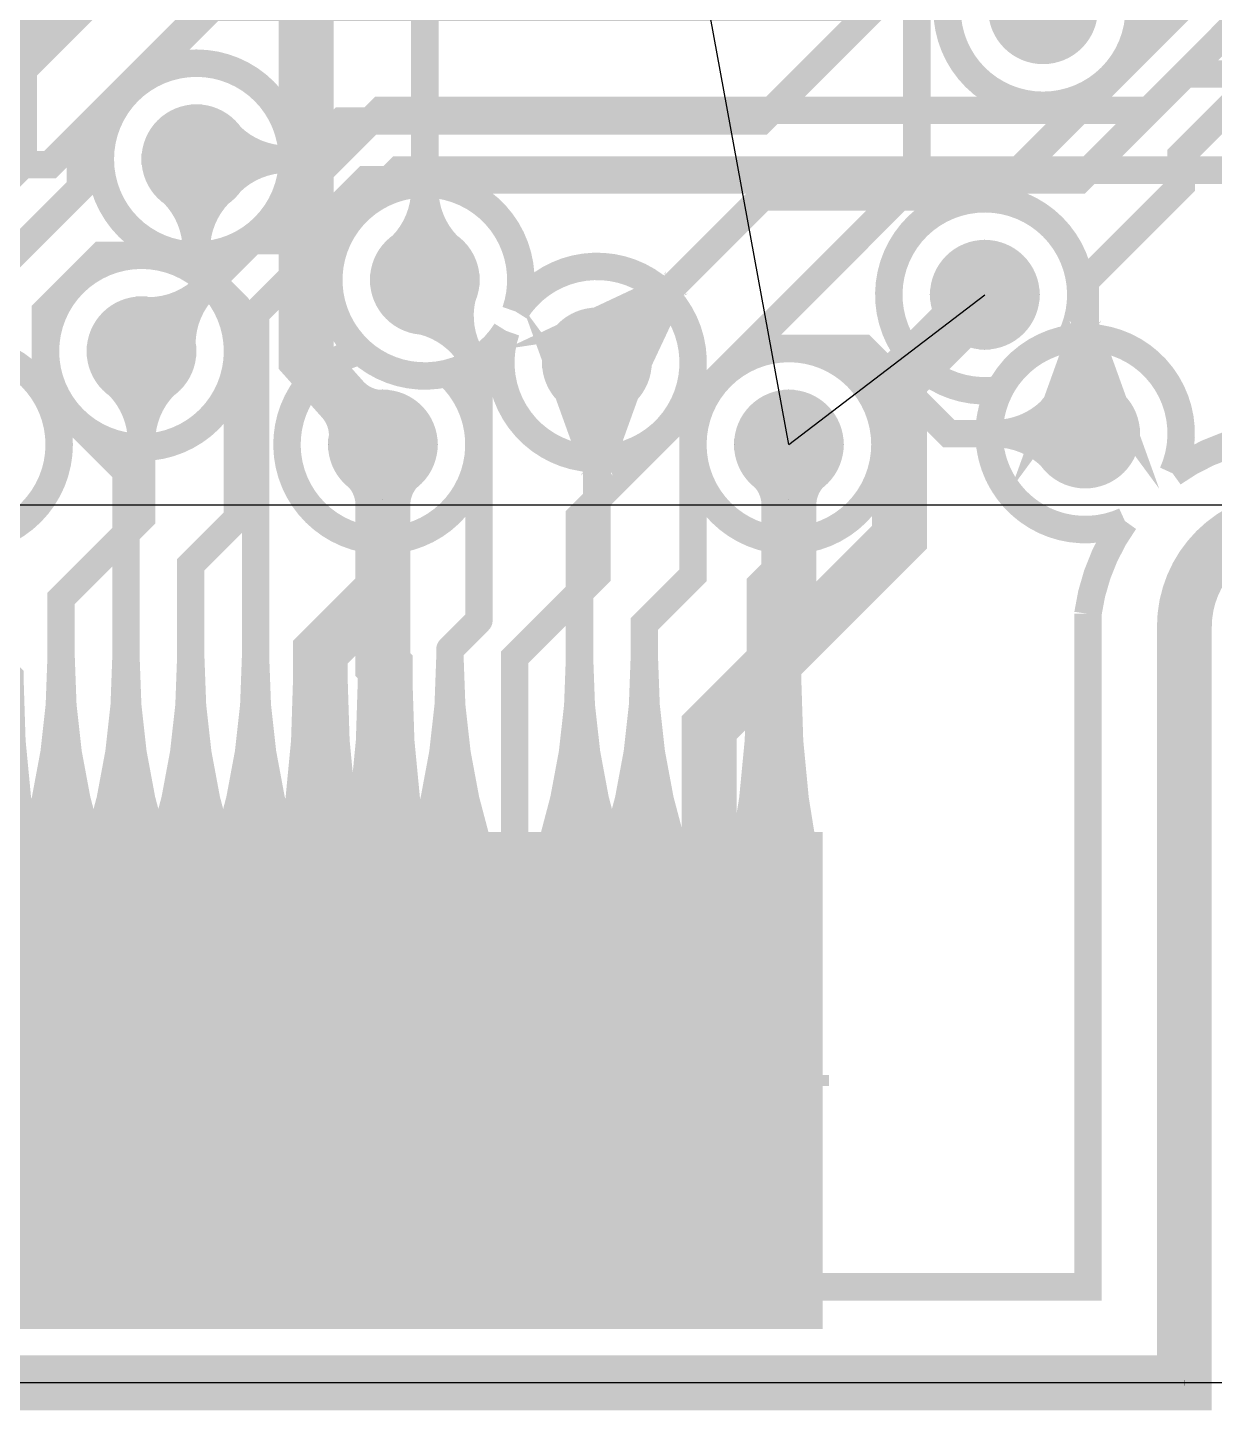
# Model space of a CAD drawing. Extents: x -4539 to 5978, y -4736 to 3041.
# Drawn here: x 409.3 to 625.5, y -5 to 247 of the extents above; entities that cross this region are included whole.
import ezdxf

# ---------------------------------------------------------------- set-up
doc = ezdxf.new("R2010")
doc.units = 0
for name, pattern in [('KEEPOUT_00000100', [2, 1, 1]), ('SIG_117', [2, 1, 1]), ('SIG_120', [2, 1, 1]), ('SIG_127', [2, 1, 1]), ('SIG_129', [2, 1, 1]), ('SIG_135', [2, 1, 1]), ('SIG_141', [2, 1, 1]), ('SIG_144', [2, 1, 1]), ('SIG_150', [2, 1, 1]), ('SIG_173', [2, 1, 1]), ('SIG_196', [2, 1, 1]), ('SIG_56', [2, 1, 1]), ('SIG_60', [2, 1, 1]), ('SIG_62', [2, 1, 1]), ('TRMIDX_2048', [2, 1, 1])]:
    doc.linetypes.add(name, pattern=pattern)
doc.layers.get('0').update_dxf_attribs({"color": 254, "linetype": 'CONTINUOUS'})
for name, color, linetype in [('BOARD_OUTLINE_00', 254, 'CONTINUOUS'), ('DIMENSION7_24', 254, 'CONTINUOUS'), ('DRIL_NPLTE_THRU_01', 16, 'CONTINUOUS'), ('DRIL_NPLTE_THRU_02', 2, 'CONTINUOUS'), ('DRIL_NPLTE_THRU_03', 34, 'CONTINUOUS'), ('DRIL_NPLTE_THRU_04', 96, 'CONTINUOUS'), ('DRIL_NPLTE_THRU_05', 6, 'CONTINUOUS'), ('DRIL_NPLTE_THRU_06', 176, 'CONTINUOUS'), ('DRIL_PLTE_THRU_01', 16, 'CONTINUOUS'), ('DRIL_PLTE_THRU_02', 2, 'CONTINUOUS'), ('DRIL_PLTE_THRU_03', 34, 'CONTINUOUS'), ('DRIL_PLTE_THRU_04', 96, 'CONTINUOUS'), ('DRIL_PLTE_THRU_05', 6, 'CONTINUOUS'), ('DRIL_PLTE_THRU_06', 176, 'CONTINUOUS'), ('DRIL_SYMBOL', 254, 'CONTINUOUS'), ('KEEPOUT_00', 43, 'CONTINUOUS'), ('LINK_00', 254, 'CONTINUOUS'), ('PADS_BOT', 5, 'CONTINUOUS'), ('PADS_INNER', 1, 'CONTINUOUS'), ('PADS_TOP', 1, 'CONTINUOUS'), ('PART_TOP_2DLINE_00', 6, 'CONTINUOUS'), ('POUR_OUTLINE_02', 56, 'CONTINUOUS'), ('POUR_OUTLINE_05', 216, 'CONTINUOUS'), ('POUR_VIATHERM_02', 56, 'CONTINUOUS'), ('POUR_VOID_02', 56, 'CONTINUOUS'), ('POUR_VOID_05', 216, 'CONTINUOUS'), ('TEAR_01', 1, 'CONTINUOUS'), ('TEAR_03', 43, 'CONTINUOUS'), ('TEAR_04', 3, 'CONTINUOUS'), ('TEAR_06', 5, 'CONTINUOUS'), ('TRACE_01', 1, 'CONTINUOUS'), ('TRACE_03', 43, 'CONTINUOUS'), ('TRACE_04', 3, 'CONTINUOUS'), ('TRACE_06', 5, 'CONTINUOUS'), ('VIAPTS', 1, 'CONTINUOUS')]:
    doc.layers.add(name, color=color, linetype=linetype)

# ---------------------------------------------------------------- blocks, each defined once
blk = doc.blocks.new('SMOOTH_10')
at = {"const_width": 5}
blk.add_lwpolyline([(-2.5, 0, 1), (2.5, 0, 1)], format="xyb", close=True, dxfattribs=at)
blk = doc.blocks.new('BOARD_10')
at = {"layer": 'BOARD_OUTLINE_00', "const_width": 10}
blk.add_lwpolyline([(500, 274.8), (500, -433.86, -1), (500, -591.34), (500, -1300), (1120.08, -1300), (1120.08, -1162.2, -1), (1159.45, -1162.2), (1159.45, -1300), (3161.42, -1300), (3161.42, -591.34, -1), (3161.42, -433.86), (3161.42, 274.8)], format="xyb", close=True, dxfattribs=at)
at = {"layer": 'BOARD_OUTLINE_00'}
for p in [(1120.08, -1162.2), (1120.08, -1300)]:
    blk.add_blockref('SMOOTH_10', p, dxfattribs=at)
blk = doc.blocks.new('D_1dfeghi_16')
at = {"layer": 'DIMENSION7_24', "linetype": 'TRMIDX_2048', "const_width": 1}
blk.add_lwpolyline([(0, 0), (0.03, 0)], dxfattribs=at)
blk = doc.blocks.new('D_1dfeghi_17')
at = {"layer": 'DIMENSION7_24', "linetype": 'TRMIDX_2048', "const_width": 1}
blk.add_lwpolyline([(0, 0), (0.03, 0)], dxfattribs=at)
blk = doc.blocks.new('POUR_VOID_736')
at = {"layer": 'POUR_VOID_02', "const_width": 5}
blk.add_lwpolyline([(-5777.5, -6277, 1), (-5742.5, -6277, 1)], format="xyb", close=True, dxfattribs=at)
blk = doc.blocks.new('POUR_VOID_735')
at = {"layer": 'POUR_VOID_02', "const_width": 5}
blk.add_lwpolyline([(-5787.5, -6312, 1), (-5752.5, -6312, 1)], format="xyb", close=True, dxfattribs=at)
blk = doc.blocks.new('POUR_VOID_733')
at = {"layer": 'POUR_VOID_02', "const_width": 5}
blk.add_lwpolyline([(-5701.83, -6304.75, -17.797582), (-5703.53, -6308.29, -17.797582)], format="xyb", close=True, dxfattribs=at)
blk = doc.blocks.new('POUR_VOID_728')
at = {"layer": 'POUR_VOID_02', "const_width": 5}
blk.add_lwpolyline([(-5623.18, -6249.68, 1), (-5588.18, -6249.68, 1)], format="xyb", close=True, dxfattribs=at)
blk = doc.blocks.new('POUR_OUTLINE_418')
at = {"layer": 'POUR_OUTLINE_02', "const_width": 5}
blk.add_lwpolyline([(-3557.5, -5612.5), (-3557.5, -4942.5), (-6182.5, -4942.5), (-6182.5, -5617.5), (-6166.44, -5617.5, -0.691217), (-6166.44, -5802.5), (-6182.5, -5802.5), (-6182.5, -6482.5), (-5597.5, -6482.5), (-5597.5, -6359.83, -0.121918), (-5590.76, -6342.93, -5.51621), (-5582.07, -6334.24, -0.564646), (-5522.5, -6359.83), (-5522.5, -6482.5), (-3557.5, -6482.5), (-3557.5, -5807.5), (-3558.62, -5807.5, -0.806303), (-3558.62, -5612.5)], format="xyb", close=True, dxfattribs=at)
for name in ['POUR_VOID_728', 'POUR_VOID_736', 'POUR_VOID_733', 'POUR_VOID_735']:
    blk.add_blockref(name, (0, 0))
blk = doc.blocks.new('POUR_VIATHERM_782')
at = {"layer": 'POUR_VIATHERM_02'}
for points in [[(-5652, -6319), (-5652, -6319)], [(-5662, -6329), (-5662, -6329)], [(-5642, -6329), (-5642, -6329)], [(-5652, -6339), (-5652, -6339)]]:
    blk.add_lwpolyline(points, dxfattribs=at)
blk = doc.blocks.new('POUR_VIATHERM_783')
at = {"layer": 'POUR_VIATHERM_02'}
for points in [[(-5616.29, -6291.7), (-5616.29, -6291.7)], [(-5626.29, -6301.7), (-5626.29, -6301.7)], [(-5606.29, -6301.7), (-5606.29, -6301.7)], [(-5616.29, -6311.7), (-5616.29, -6311.7)]]:
    blk.add_lwpolyline(points, dxfattribs=at)
blk = doc.blocks.new('POUR_VIATHERM_786')
at = {"layer": 'POUR_VIATHERM_02'}
for points in [[(-5726, -6319), (-5726, -6319)], [(-5736, -6329), (-5736, -6329)], [(-5716, -6329), (-5716, -6329)], [(-5726, -6339), (-5726, -6339)]]:
    blk.add_lwpolyline(points, dxfattribs=at)
blk = doc.blocks.new('POUR_HEADER_0')
for name in ['POUR_OUTLINE_418', 'POUR_VIATHERM_783', 'POUR_VIATHERM_786', 'POUR_VIATHERM_782']:
    blk.add_blockref(name, (6185, 6485))
blk = doc.blocks.new('POUR_VOID_300')
at = {"layer": 'POUR_VOID_05', "const_width": 5}
blk.add_lwpolyline([(-5777.5, -6277, 1), (-5742.5, -6277, 1)], format="xyb", close=True, dxfattribs=at)
blk = doc.blocks.new('POUR_VOID_299')
at = {"layer": 'POUR_VOID_05', "const_width": 5}
blk.add_lwpolyline([(-5787.5, -6312, 1), (-5752.5, -6312, 1)], format="xyb", close=True, dxfattribs=at)
blk = doc.blocks.new('POUR_VOID_298')
at = {"layer": 'POUR_VOID_05', "const_width": 5}
blk.add_lwpolyline([(-5820, -6329, 1), (-5785, -6329, 1)], format="xyb", close=True, dxfattribs=at)
blk = doc.blocks.new('POUR_VOID_296')
at = {"layer": 'POUR_VOID_05', "const_width": 5}
blk.add_lwpolyline([(-5701.83, -6304.75, -17.797582), (-5703.53, -6308.29, -0.196296), (-5714.27, -6316.01, -4.039084), (-5730.09, -6311.99, -1.862856)], format="xyb", close=True, dxfattribs=at)
blk = doc.blocks.new('POUR_VOID_292')
at = {"layer": 'POUR_VOID_05', "const_width": 5}
blk.add_lwpolyline([(-5669.5, -6329, 1), (-5634.5, -6329, 1)], format="xyb", close=True, dxfattribs=at)
blk = doc.blocks.new('POUR_VOID_291')
at = {"layer": 'POUR_VOID_05', "const_width": 5}
blk.add_lwpolyline([(-5623.18, -6249.68, 1), (-5588.18, -6249.68, 1)], format="xyb", close=True, dxfattribs=at)
blk = doc.blocks.new('POUR_OUTLINE_162')
at = {"layer": 'POUR_OUTLINE_05', "const_width": 5}
blk.add_lwpolyline([(-3557.5, -5612.5), (-3557.5, -4942.5), (-6182.5, -4942.5), (-6182.5, -5617.5), (-6166.44, -5617.5, -0.691217), (-6166.44, -5802.5), (-6182.5, -5802.5), (-6182.5, -6482.5), (-5597.5, -6482.5), (-5597.5, -6359.83, -0.121918), (-5590.76, -6342.93, -0.711311), (-5613.56, -6318.99, -4.185103), (-5600.74, -6309.72, -0.59758), (-5582.07, -6334.24, -0.564646), (-5522.5, -6359.83), (-5522.5, -6482.5), (-3557.5, -6482.5), (-3557.5, -5807.5), (-3558.62, -5807.5, -0.806303), (-3558.62, -5612.5)], format="xyb", close=True, dxfattribs=at)
for name in ['POUR_VOID_291', 'POUR_VOID_300', 'POUR_VOID_296', 'POUR_VOID_299', 'POUR_VOID_298', 'POUR_VOID_292']:
    blk.add_blockref(name, (0, 0))
blk = doc.blocks.new('POUR_HEADER_3')
blk.add_blockref('POUR_OUTLINE_162', (6185, 6485))
blk = doc.blocks.new('KEEPOUT_20')
at = {"layer": 'KEEPOUT_00', "linetype": 'KEEPOUT_00000100'}
blk.add_lwpolyline([(0, 44.59), (2718.1, 44.59), (2718.1, -115.41), (0, -115.41)], close=True, dxfattribs=at)
blk = doc.blocks.new('PART_BODY_TOP_8')
at = {"layer": 'PART_TOP_2DLINE_00', "const_width": 5}
blk.add_lwpolyline([(0, 0), (0, 708.66), (0.43, 708.66, 1), (0.43, 866.14), (0, 866.14), (0, 1181.1), (2661.42, 1181.1), (2661.42, 866.14), (2661.39, 866.14, 1), (2661.39, 708.66), (2661.42, 708.66), (2661.42, 0), (659.45, 0), (659.45, 137.95, 1), (620.08, 137.95), (620.08, 0)], format="xyb", close=True, dxfattribs=at)
blk = doc.blocks.new('DRIL_SYMBOL_0')
at = {"layer": 'DRIL_SYMBOL', "const_width": 2}
for points in [[(0, -10), (0, 10)], [(-10, 0), (10, 0)]]:
    blk.add_lwpolyline(points, dxfattribs=at)
blk = doc.blocks.new('DRIL_HOLE_0')
blk.add_lwpolyline([(0, 0, 1), (0, 0, 1)], format="xyb", close=True)
blk.add_blockref('DRIL_SYMBOL_0', (0, 0))
blk = doc.blocks.new('PAD_2')
blk.add_lwpolyline([(0, 0, 1), (0, 0, 1)], format="xyb", close=True)
blk = doc.blocks.new('PAD_10')
at = {"const_width": 17.72}
blk.add_lwpolyline([(-45.28, 0), (45.28, 0)], dxfattribs=at)
blk = doc.blocks.new('STK_TOP_12')
at = {"layer": 'DRIL_NPLTE_THRU_01'}
blk.add_blockref('DRIL_HOLE_0', (0, 0), dxfattribs=at)
at = {"layer": 'DRIL_NPLTE_THRU_02'}
blk.add_blockref('DRIL_HOLE_0', (0, 0), dxfattribs=at)
at = {"layer": 'DRIL_NPLTE_THRU_03'}
blk.add_blockref('DRIL_HOLE_0', (0, 0), dxfattribs=at)
at = {"layer": 'DRIL_NPLTE_THRU_04'}
blk.add_blockref('DRIL_HOLE_0', (0, 0), dxfattribs=at)
at = {"layer": 'DRIL_NPLTE_THRU_05'}
blk.add_blockref('DRIL_HOLE_0', (0, 0), dxfattribs=at)
at = {"layer": 'DRIL_NPLTE_THRU_06'}
blk.add_blockref('DRIL_HOLE_0', (0, 0), dxfattribs=at)
at = {"layer": 'PADS_BOT', "rotation": 90}
blk.add_blockref('PAD_10', (0, 0), dxfattribs=at)
at = {"layer": 'PADS_INNER'}
blk.add_blockref('PAD_2', (0, 0), dxfattribs=at)
at = {"layer": 'PADS_TOP'}
blk.add_blockref('PAD_2', (0, 0), dxfattribs=at)
blk = doc.blocks.new('STK_TOP_13')
at = {"layer": 'DRIL_NPLTE_THRU_01'}
blk.add_blockref('DRIL_HOLE_0', (0, 0), dxfattribs=at)
at = {"layer": 'DRIL_NPLTE_THRU_02'}
blk.add_blockref('DRIL_HOLE_0', (0, 0), dxfattribs=at)
at = {"layer": 'DRIL_NPLTE_THRU_03'}
blk.add_blockref('DRIL_HOLE_0', (0, 0), dxfattribs=at)
at = {"layer": 'DRIL_NPLTE_THRU_04'}
blk.add_blockref('DRIL_HOLE_0', (0, 0), dxfattribs=at)
at = {"layer": 'DRIL_NPLTE_THRU_05'}
blk.add_blockref('DRIL_HOLE_0', (0, 0), dxfattribs=at)
at = {"layer": 'DRIL_NPLTE_THRU_06'}
blk.add_blockref('DRIL_HOLE_0', (0, 0), dxfattribs=at)
at = {"layer": 'PADS_BOT'}
blk.add_blockref('PAD_2', (0, 0), dxfattribs=at)
at = {"layer": 'PADS_INNER'}
blk.add_blockref('PAD_2', (0, 0), dxfattribs=at)
at = {"layer": 'PADS_TOP', "rotation": 90}
blk.add_blockref('PAD_10', (0, 0), dxfattribs=at)
blk = doc.blocks.new('SYM_TOP_10')
for name, p in [('PART_BODY_TOP_8', (0, 0)), ('STK_TOP_12', (403.54, 55.12)), ('STK_TOP_13', (415.35, 55.12)), ('STK_TOP_12', (427.17, 55.12)), ('STK_TOP_13', (438.98, 55.12)), ('STK_TOP_12', (450.79, 55.12)), ('STK_TOP_13', (462.6, 55.12)), ('STK_TOP_12', (474.41, 55.12)), ('STK_TOP_13', (486.22, 55.12)), ('STK_TOP_12', (498.03, 55.12)), ('STK_TOP_13', (509.84, 55.12)), ('STK_TOP_12', (521.65, 55.12)), ('STK_TOP_13', (533.46, 55.12)), ('STK_TOP_12', (545.28, 55.12))]:
    blk.add_blockref(name, p)
blk = doc.blocks.new('PART_TOP_35')
blk.add_blockref('SYM_TOP_10', (0, 0))
blk = doc.blocks.new('SMOOTH_5')
at = {"const_width": 2.5}
blk.add_lwpolyline([(-1.25, 0, 1), (1.25, 0, 1)], format="xyb", close=True, dxfattribs=at)
blk = doc.blocks.new('TEAR_2008008000243')
at = {"const_width": 5}
for points in [[(0, 77, -0.073915), (-5.09, 42.78)], [(0, 77, 0.073915), (5.09, 42.78)]]:
    blk.add_lwpolyline(points, format="xyb", dxfattribs=at)
blk.add_lwpolyline([(0, 77), (0, 42.78)], dxfattribs=at)
for p in [(0, 77), (0, 77), (0, 77), (-5.09, 42.78), (0, 42.78), (5.09, 42.78)]:
    blk.add_blockref('SMOOTH_5', p)
blk = doc.blocks.new('TRACE_1786')
at = {"layer": 'TRACE_06', "linetype": 'SIG_56', "const_width": 5}
blk.add_lwpolyline([(412.5, 180.75), (427.17, 166.09), (427.17, 55.12)], dxfattribs=at)
at = {"layer": 'TEAR_06'}
blk.add_blockref('TEAR_2008008000243', (427.17, 55.12), dxfattribs=at)
at = {"layer": 'TRACE_06'}
for p in [(412.5, 180.75), (427.17, 166.09), (427.17, 55.12)]:
    blk.add_blockref('SMOOTH_5', p, dxfattribs=at)
blk = doc.blocks.new('TEAR_2008008000275')
at = {"const_width": 5}
for points in [[(0, 77, -0.073915), (-5.09, 42.78)], [(0, 77, 0.073915), (5.09, 42.78)]]:
    blk.add_lwpolyline(points, format="xyb", dxfattribs=at)
blk.add_lwpolyline([(0, 77), (0, 42.78)], dxfattribs=at)
for p in [(0, 77), (0, 77), (0, 77), (-5.09, 42.78), (0, 42.78), (5.09, 42.78)]:
    blk.add_blockref('SMOOTH_5', p)
blk = doc.blocks.new('TEAR_2008008000276')
at = {"const_width": 5}
for points in [[(-16.5, 0, 0.196262), (-6.21, 4.2)], [(-16.5, 0, 0.067729), (-7.4, 1.24)], [(-16.5, 0, -0.196262), (-6.21, -4.2)], [(-16.5, 0, -0.067729), (-7.4, -1.24)]]:
    blk.add_lwpolyline(points, format="xyb", dxfattribs=at)
for p in [(-6.21, 4.2), (-7.4, 1.24), (-16.5, 0), (-16.5, 0), (-16.5, 0), (-16.5, 0), (-7.4, -1.24), (-6.21, -4.2)]:
    blk.add_blockref('SMOOTH_5', p)
blk = doc.blocks.new('TRACE_1776')
at = {"layer": 'TRACE_06', "linetype": 'SIG_60', "const_width": 5}
blk.add_lwpolyline([(450.79, 55.12), (450.79, 194.9), (476.89, 221), (653, 221)], dxfattribs=at)
at = {"layer": 'TEAR_06'}
for name, p in [('TEAR_2008008000276', (653, 221)), ('TEAR_2008008000275', (450.79, 55.12))]:
    blk.add_blockref(name, p, dxfattribs=at)
at = {"layer": 'TRACE_06'}
for p in [(476.89, 221), (653, 221), (450.79, 194.9), (450.79, 55.12)]:
    blk.add_blockref('SMOOTH_5', p, dxfattribs=at)
blk = doc.blocks.new('TEAR_0009009000558')
at = {"const_width": 5}
blk.add_lwpolyline([(0, 20), (-5.3, 5.3), (0, 12.5), (5.3, 5.3)], close=True, dxfattribs=at)
for p in [(0, 20), (0, 12.5), (-5.3, 5.3), (5.3, 5.3)]:
    blk.add_blockref('SMOOTH_5', p)
blk = doc.blocks.new('TRACE_2971')
at = {"layer": 'TRACE_03', "linetype": 'SIG_117', "const_width": 5}
blk.add_lwpolyline([(602, 173), (602, 200.75), (619.5, 218.25), (619.5, 223.67), (637.44, 241.61), (667, 241.61), (675.22, 233.39), (696.4, 233.39), (696.64, 233.14), (724.16, 260.66), (817.16, 260.66), (853.07, 296.57), (1078.96, 296.57), (1197.38, 415), (1203.75, 415), (1220.5, 431.75), (1220.5, 494.5)], dxfattribs=at)
at = {"layer": 'TEAR_03'}
blk.add_blockref('TEAR_0009009000558', (602, 173), dxfattribs=at)
at = {"layer": 'TRACE_03'}
for p in [(619.5, 223.67), (619.5, 218.25), (602, 200.75), (602, 173)]:
    blk.add_blockref('SMOOTH_5', p, dxfattribs=at)
blk = doc.blocks.new('TEAR_2008008000562')
at = {"const_width": 5}
for points in [[(0, 77, -0.073915), (-5.09, 42.78)], [(0, 77, 0.073915), (5.09, 42.78)]]:
    blk.add_lwpolyline(points, format="xyb", dxfattribs=at)
blk.add_lwpolyline([(0, 77), (0, 42.78)], dxfattribs=at)
for p in [(0, 77), (0, 77), (0, 77), (-5.09, 42.78), (0, 42.78), (5.09, 42.78)]:
    blk.add_blockref('SMOOTH_5', p)
blk = doc.blocks.new('TEAR_2008008000563')
at = {"const_width": 5}
for points in [[(-16.5, 0, 0.196262), (-6.21, 4.2)], [(-16.5, 0, 0.067729), (-7.4, 1.24)], [(-16.5, 0, -0.196262), (-6.21, -4.2)], [(-16.5, 0, -0.067729), (-7.4, -1.24)]]:
    blk.add_lwpolyline(points, format="xyb", dxfattribs=at)
for p in [(-6.21, 4.2), (-7.4, 1.24), (-16.5, 0), (-16.5, 0), (-16.5, 0), (-16.5, 0), (-7.4, -1.24), (-6.21, -4.2)]:
    blk.add_blockref('SMOOTH_5', p)
blk = doc.blocks.new('TRACE_1616')
at = {"layer": 'TRACE_06', "linetype": 'SIG_117', "const_width": 5}
blk.add_lwpolyline([(521.65, 55.12), (521.65, 138.3), (530.5, 147.15), (530.5, 178.25), (540.75, 188.5), (561.62, 188.5), (577.12, 173), (602, 173)], dxfattribs=at)
at = {"layer": 'TEAR_06'}
for name, p in [('TEAR_2008008000563', (602, 173)), ('TEAR_2008008000562', (521.65, 55.12))]:
    blk.add_blockref(name, p, dxfattribs=at)
at = {"layer": 'TRACE_06'}
for p in [(540.75, 188.5), (561.62, 188.5), (530.5, 178.25), (577.12, 173), (602, 173), (530.5, 147.15), (521.65, 138.3), (521.65, 55.12)]:
    blk.add_blockref('SMOOTH_5', p, dxfattribs=at)
blk = doc.blocks.new('TEAR_2008008000575')
at = {"const_width": 5}
for points in [[(11.67, 11.67, -0.196262), (1.42, 7.36)], [(11.67, 11.67, -0.067729), (4.35, 6.11)], [(11.67, 11.67, 0.067729), (6.11, 4.35)], [(11.67, 11.67, 0.196262), (7.36, 1.42)]]:
    blk.add_lwpolyline(points, format="xyb", dxfattribs=at)
for p in [(11.67, 11.67), (11.67, 11.67), (11.67, 11.67), (11.67, 11.67), (1.42, 7.36), (4.35, 6.11), (6.11, 4.35), (7.36, 1.42)]:
    blk.add_blockref('SMOOTH_5', p)
blk = doc.blocks.new('TRACE_1144')
at = {"layer": 'TRACE_03', "linetype": 'SIG_120', "const_width": 5}
blk.add_lwpolyline([(430, 188), (450.15, 208.15), (459.81, 208.15), (470.91, 219.25), (600.93, 219.25), (694.68, 313), (1043.43, 313), (1096.72, 366.28)], dxfattribs=at)
at = {"layer": 'TEAR_03'}
blk.add_blockref('TEAR_2008008000575', (430, 188), dxfattribs=at)
at = {"layer": 'TRACE_03'}
for p in [(470.91, 219.25), (600.93, 219.25), (450.15, 208.15), (459.81, 208.15), (430, 188)]:
    blk.add_blockref('SMOOTH_5', p, dxfattribs=at)
blk = doc.blocks.new('TEAR_2008008000577')
at = {"const_width": 5}
for points in [[(0, 77, -0.073915), (-5.09, 42.78)], [(0, 77, 0.073915), (5.09, 42.78)]]:
    blk.add_lwpolyline(points, format="xyb", dxfattribs=at)
blk.add_lwpolyline([(0, 77), (0, 42.78)], dxfattribs=at)
for p in [(0, 77), (0, 77), (0, 77), (-5.09, 42.78), (0, 42.78), (5.09, 42.78)]:
    blk.add_blockref('SMOOTH_5', p)
blk = doc.blocks.new('TEAR_2008008000578')
at = {"const_width": 5}
for points in [[(0, -16.5, 0.196262), (-4.2, -6.21)], [(0, -16.5, 0.067729), (-1.24, -7.4)], [(0, -16.5, -0.196262), (4.2, -6.21)], [(0, -16.5, -0.067729), (1.24, -7.4)]]:
    blk.add_lwpolyline(points, format="xyb", dxfattribs=at)
for p in [(-4.2, -6.21), (-1.24, -7.4), (1.24, -7.4), (4.2, -6.21), (0, -16.5), (0, -16.5), (0, -16.5), (0, -16.5)]:
    blk.add_blockref('SMOOTH_5', p)
blk = doc.blocks.new('TRACE_1142')
at = {"layer": 'TRACE_01', "linetype": 'SIG_120', "const_width": 5}
blk.add_lwpolyline([(415.35, 55.12), (415.35, 142.97), (430, 157.61), (430, 188)], dxfattribs=at)
at = {"layer": 'TEAR_01'}
for name, p in [('TEAR_2008008000578', (430, 188)), ('TEAR_2008008000577', (415.35, 55.12))]:
    blk.add_blockref(name, p, dxfattribs=at)
at = {"layer": 'TRACE_01'}
for p in [(430, 188), (430, 157.61), (415.35, 142.97), (415.35, 55.12)]:
    blk.add_blockref('SMOOTH_5', p, dxfattribs=at)
blk = doc.blocks.new('TEAR_2008008000603')
at = {"const_width": 5}
for points in [[(0, -16.5, 0.196262), (-4.2, -6.21)], [(0, -16.5, 0.067729), (-1.24, -7.4)], [(0, -16.5, -0.196262), (4.2, -6.21)], [(0, -16.5, -0.067729), (1.24, -7.4)]]:
    blk.add_lwpolyline(points, format="xyb", dxfattribs=at)
for p in [(-4.2, -6.21), (-1.24, -7.4), (1.24, -7.4), (4.2, -6.21), (0, -16.5), (0, -16.5), (0, -16.5), (0, -16.5)]:
    blk.add_blockref('SMOOTH_5', p)
blk = doc.blocks.new('TRACE_2446')
at = {"layer": 'TRACE_01', "linetype": 'SIG_127', "const_width": 5}
blk.add_lwpolyline([(440, 203.62), (440, 223)], dxfattribs=at)
at = {"layer": 'TEAR_01'}
blk.add_blockref('TEAR_2008008000603', (440, 223), dxfattribs=at)
at = {"layer": 'TRACE_01'}
for p in [(440, 223), (440, 203.62)]:
    blk.add_blockref('SMOOTH_5', p, dxfattribs=at)
blk = doc.blocks.new('TEAR_2008008000604')
at = {"const_width": 5}
for points in [[(16.5, 0, -0.196262), (6.21, 4.2)], [(16.5, 0, -0.067729), (7.4, 1.24)], [(16.5, 0, 0.196262), (6.21, -4.2)], [(16.5, 0, 0.067729), (7.4, -1.24)]]:
    blk.add_lwpolyline(points, format="xyb", dxfattribs=at)
for p in [(6.21, 4.2), (7.4, 1.24), (7.4, -1.24), (16.5, 0), (16.5, 0), (16.5, 0), (16.5, 0), (6.21, -4.2)]:
    blk.add_blockref('SMOOTH_5', p)
blk = doc.blocks.new('TRACE_1612')
at = {"layer": 'TRACE_03', "linetype": 'SIG_127', "const_width": 5}
blk.add_lwpolyline([(440, 223), (459.51, 223), (466.47, 229.96), (542.96, 229.96), (666.5, 353.5), (824.65, 353.5), (830.65, 347.5), (961.22, 347.5), (1000.34, 386.63), (1150.63, 386.63), (1197, 433)], dxfattribs=at)
at = {"layer": 'TEAR_03'}
blk.add_blockref('TEAR_2008008000604', (440, 223), dxfattribs=at)
at = {"layer": 'TRACE_03'}
for p in [(466.47, 229.96), (542.96, 229.96), (440, 223), (459.51, 223)]:
    blk.add_blockref('SMOOTH_5', p, dxfattribs=at)
blk = doc.blocks.new('TEAR_2008008000608')
at = {"const_width": 5}
for points in [[(0, 77, -0.073915), (-5.09, 42.78)], [(0, 77, 0.073915), (5.09, 42.78)]]:
    blk.add_lwpolyline(points, format="xyb", dxfattribs=at)
blk.add_lwpolyline([(0, 77), (0, 42.78)], dxfattribs=at)
for p in [(0, 77), (0, 77), (0, 77), (-5.09, 42.78), (0, 42.78), (5.09, 42.78)]:
    blk.add_blockref('SMOOTH_5', p)
blk = doc.blocks.new('TRACE_1610')
at = {"layer": 'TRACE_01', "linetype": 'SIG_127', "const_width": 5}
blk.add_lwpolyline([(438.98, 55.12), (438.98, 149.09), (447.5, 157.61), (447.5, 188)], dxfattribs=at)
at = {"layer": 'TEAR_01'}
blk.add_blockref('TEAR_2008008000608', (438.98, 55.12), dxfattribs=at)
at = {"layer": 'TRACE_01'}
for p in [(447.5, 188), (447.5, 157.61), (438.98, 149.09), (438.98, 55.12)]:
    blk.add_blockref('SMOOTH_5', p, dxfattribs=at)
blk = doc.blocks.new('TEAR_2008008000613')
at = {"const_width": 5}
for points in [[(0, 77, -0.073915), (-5.09, 42.78)], [(0, 77, 0.073915), (5.09, 42.78)]]:
    blk.add_lwpolyline(points, format="xyb", dxfattribs=at)
blk.add_lwpolyline([(0, 77), (0, 42.78)], dxfattribs=at)
for p in [(0, 77), (0, 77), (0, 77), (-5.09, 42.78), (0, 42.78), (5.09, 42.78)]:
    blk.add_blockref('SMOOTH_5', p)
blk = doc.blocks.new('TRACE_2454')
at = {"layer": 'TRACE_01', "linetype": 'SIG_129', "const_width": 5}
blk.add_lwpolyline([(486.22, 133.68), (486.22, 55.12)], dxfattribs=at)
at = {"layer": 'TEAR_01'}
blk.add_blockref('TEAR_2008008000613', (486.22, 55.12), dxfattribs=at)
at = {"layer": 'TRACE_01'}
for p in [(486.22, 133.68), (486.22, 55.12)]:
    blk.add_blockref('SMOOTH_5', p, dxfattribs=at)
blk = doc.blocks.new('TEAR_2008008000614')
at = {"const_width": 5}
for points in [[(0, 16.5, -0.196262), (-4.2, 6.21)], [(0, 16.5, -0.067729), (-1.24, 7.4)], [(0, 16.5, 0.196262), (4.2, 6.21)], [(0, 16.5, 0.067729), (1.24, 7.4)]]:
    blk.add_lwpolyline(points, format="xyb", dxfattribs=at)
for p in [(0, 16.5), (0, 16.5), (0, 16.5), (0, 16.5), (-4.2, 6.21), (-1.24, 7.4), (1.24, 7.4), (4.2, 6.21)]:
    blk.add_blockref('SMOOTH_5', p)
blk = doc.blocks.new('TEAR_2008008000615')
at = {"const_width": 5}
for points in [[(0, -16.5, 0.196262), (-4.2, -6.21)], [(0, -16.5, 0.067729), (-1.24, -7.4)], [(0, -16.5, -0.196262), (4.2, -6.21)], [(0, -16.5, -0.067729), (1.24, -7.4)]]:
    blk.add_lwpolyline(points, format="xyb", dxfattribs=at)
for p in [(-4.2, -6.21), (-1.24, -7.4), (1.24, -7.4), (4.2, -6.21), (0, -16.5), (0, -16.5), (0, -16.5), (0, -16.5)]:
    blk.add_blockref('SMOOTH_5', p)
blk = doc.blocks.new('TRACE_1076')
at = {"layer": 'TRACE_04', "linetype": 'SIG_129', "const_width": 5}
blk.add_lwpolyline([(481.64, 201), (481.64, 297.82), (491, 307.18), (491, 404)], dxfattribs=at)
at = {"layer": 'TEAR_04'}
for name, p in [('TEAR_2008008000615', (491, 404)), ('TEAR_2008008000614', (481.64, 201))]:
    blk.add_blockref(name, p, dxfattribs=at)
at = {"layer": 'TRACE_04'}
for p in [(491, 404), (491, 307.18), (481.64, 297.82), (481.64, 201)]:
    blk.add_blockref('SMOOTH_5', p, dxfattribs=at)
blk = doc.blocks.new('TEAR_2008008000616')
at = {"const_width": 5}
for points in [[(8.54, -14.12, -0.196261), (6.81, -3.14)], [(8.54, -14.12, 0.196261), (-0.38, -7.49)], [(8.54, -14.12, 0.067729), (2.77, -6.97)], [(8.54, -14.12, -0.067729), (4.89, -5.69)]]:
    blk.add_lwpolyline(points, format="xyb", dxfattribs=at)
for p in [(6.81, -3.14), (-0.38, -7.49), (2.77, -6.97), (4.89, -5.69), (8.54, -14.12), (8.54, -14.12), (8.54, -14.12), (8.54, -14.12)]:
    blk.add_blockref('SMOOTH_5', p)
blk = doc.blocks.new('TRACE_1074')
at = {"layer": 'TRACE_01', "linetype": 'SIG_129', "const_width": 5}
blk.add_lwpolyline([(481.64, 201), (491.5, 184.7), (491.5, 171)], dxfattribs=at)
at = {"layer": 'TEAR_01'}
blk.add_blockref('TEAR_2008008000616', (481.64, 201), dxfattribs=at)
at = {"layer": 'TRACE_01'}
for p in [(481.64, 201), (491.5, 184.7), (491.5, 171)]:
    blk.add_blockref('SMOOTH_5', p, dxfattribs=at)
blk = doc.blocks.new('TEAR_0009009000644')
at = {"const_width": 5}
blk.add_lwpolyline([(14.14, 14.14), (0, 7.5), (8.84, 8.84), (7.5, 0)], close=True, dxfattribs=at)
for p in [(14.14, 14.14), (8.84, 8.84), (0, 7.5), (7.5, 0)]:
    blk.add_blockref('SMOOTH_5', p)
blk = doc.blocks.new('TRACE_1568')
at = {"layer": 'TRACE_04', "linetype": 'SIG_135', "const_width": 5}
blk.add_lwpolyline([(513, 185.96), (543.14, 216.1), (585.04, 216.1), (630, 261.06), (630, 464)], dxfattribs=at)
at = {"layer": 'TEAR_04'}
blk.add_blockref('TEAR_0009009000644', (513, 185.96), dxfattribs=at)
at = {"layer": 'TRACE_04'}
for p in [(543.14, 216.1), (585.04, 216.1), (513, 185.96)]:
    blk.add_blockref('SMOOTH_5', p, dxfattribs=at)
blk = doc.blocks.new('TEAR_0009009000646')
at = {"const_width": 5}
blk.add_lwpolyline([(0, -20), (5.3, -5.3), (0, -12.5), (-5.3, -5.3)], close=True, dxfattribs=at)
for p in [(-5.3, -5.3), (5.3, -5.3), (0, -12.5), (0, -20)]:
    blk.add_blockref('SMOOTH_5', p)
blk = doc.blocks.new('TRACE_1570')
at = {"layer": 'TRACE_06', "linetype": 'SIG_135', "const_width": 5}
blk.add_lwpolyline([(498.03, 55.12), (498.03, 132.24), (513, 147.21), (513, 185.96)], dxfattribs=at)
at = {"layer": 'TEAR_06'}
blk.add_blockref('TEAR_0009009000646', (513, 185.96), dxfattribs=at)
at = {"layer": 'TRACE_06'}
for p in [(513, 185.96), (513, 147.21), (498.03, 132.24), (498.03, 55.12)]:
    blk.add_blockref('SMOOTH_5', p, dxfattribs=at)
blk = doc.blocks.new('TRACE_672')
at = {"layer": 'TRACE_03', "linetype": 'SIG_141', "const_width": 5}
blk.add_lwpolyline([(376, 222), (413.31, 222), (588.28, 396.97), (1127.97, 396.97), (1203, 472)], dxfattribs=at)
at = {"layer": 'TRACE_03'}
blk.add_blockref('SMOOTH_5', (413.31, 222), dxfattribs=at)
blk = doc.blocks.new('TEAR_2008008000681')
at = {"const_width": 5}
for points in [[(0, 77, -0.073915), (-5.09, 42.78)], [(0, 77, 0.073915), (5.09, 42.78)]]:
    blk.add_lwpolyline(points, format="xyb", dxfattribs=at)
blk.add_lwpolyline([(0, 77), (0, 42.78)], dxfattribs=at)
for p in [(0, 77), (0, 77), (0, 77), (-5.09, 42.78), (0, 42.78), (5.09, 42.78)]:
    blk.add_blockref('SMOOTH_5', p)
blk = doc.blocks.new('TEAR_2008008000682')
at = {"const_width": 5}
for points in [[(-16.5, 0, 0.196262), (-6.21, 4.2)], [(-16.5, 0, 0.067729), (-7.4, 1.24)], [(-16.5, 0, -0.196262), (-6.21, -4.2)], [(-16.5, 0, -0.067729), (-7.4, -1.24)]]:
    blk.add_lwpolyline(points, format="xyb", dxfattribs=at)
for p in [(-6.21, 4.2), (-7.4, 1.24), (-16.5, 0), (-16.5, 0), (-16.5, 0), (-16.5, 0), (-7.4, -1.24), (-6.21, -4.2)]:
    blk.add_blockref('SMOOTH_5', p)
blk = doc.blocks.new('TRACE_606')
at = {"layer": 'TRACE_06', "linetype": 'SIG_144', "const_width": 5}
blk.add_lwpolyline([(379.92, 55.12), (379.92, 178.84), (418.84, 217.76), (418.84, 226.59), (442.96, 250.71), (563.71, 250.71), (598, 285), (718, 285)], dxfattribs=at)
at = {"layer": 'TEAR_06'}
for name, p in [('TEAR_2008008000682', (718, 285)), ('TEAR_2008008000681', (379.92, 55.12))]:
    blk.add_blockref(name, p, dxfattribs=at)
at = {"layer": 'TRACE_06'}
for p in [(598, 285), (718, 285), (442.96, 250.71), (563.71, 250.71), (418.84, 226.59), (418.84, 217.76), (379.92, 178.84), (379.92, 55.12)]:
    blk.add_blockref('SMOOTH_5', p, dxfattribs=at)
blk = doc.blocks.new('TEAR_2008008000710')
at = {"const_width": 5}
for points in [[(0, 77, -0.073915), (-5.09, 42.78)], [(0, 77, 0.073915), (5.09, 42.78)]]:
    blk.add_lwpolyline(points, format="xyb", dxfattribs=at)
blk.add_lwpolyline([(0, 77), (0, 42.78)], dxfattribs=at)
for p in [(0, 77), (0, 77), (0, 77), (-5.09, 42.78), (0, 42.78), (5.09, 42.78)]:
    blk.add_blockref('SMOOTH_5', p)
blk = doc.blocks.new('TRACE_1758')
at = {"layer": 'TRACE_01', "linetype": 'SIG_150', "const_width": 5}
blk.add_lwpolyline([(509.84, 55.12), (509.84, 157.83), (571.32, 219.32), (571.32, 252.39), (707.48, 388.54), (1062.99, 388.54), (1082.28, 407.83), (1082.28, 411.81), (1083.86, 413.39), (1102.36, 413.39)], dxfattribs=at)
at = {"layer": 'TEAR_01'}
blk.add_blockref('TEAR_2008008000710', (509.84, 55.12), dxfattribs=at)
at = {"layer": 'TRACE_01'}
for p in [(571.32, 219.32), (509.84, 157.83), (509.84, 55.12)]:
    blk.add_blockref('SMOOTH_5', p, dxfattribs=at)
blk = doc.blocks.new('TEAR_2008008000832')
at = {"const_width": 10}
for points in [[(0, -11, 0.196262), (-2.8, -4.14)], [(0, -11, -0.196262), (2.8, -4.14)]]:
    blk.add_lwpolyline(points, format="xyb", dxfattribs=at)
for p in [(-2.8, -4.14), (2.8, -4.14), (0, -11), (0, -11)]:
    blk.add_blockref('SMOOTH_10', p)
blk = doc.blocks.new('TEAR_2008008000833')
at = {"const_width": 10}
for points in [[(0, 72.5, -0.047789), (-3.09, 40.28)], [(0, 72.5, 0.047789), (3.09, 40.28)]]:
    blk.add_lwpolyline(points, format="xyb", dxfattribs=at)
for p in [(0, 72.5), (0, 72.5), (-3.09, 40.28), (3.09, 40.28)]:
    blk.add_blockref('SMOOTH_10', p)
blk = doc.blocks.new('TRACE_274')
at = {"layer": 'TRACE_06', "linetype": 'SIG_173', "const_width": 10}
blk.add_lwpolyline([(474, 171), (474, 130.9), (474.41, 130.49), (474.41, 55.12)], dxfattribs=at)
at = {"layer": 'TEAR_06'}
for name, p in [('TEAR_2008008000832', (474, 171)), ('TEAR_2008008000833', (474.41, 55.12))]:
    blk.add_blockref(name, p, dxfattribs=at)
at = {"layer": 'TRACE_06'}
for p in [(474, 171), (474, 130.9), (474.41, 130.49), (474.41, 55.12)]:
    blk.add_blockref('SMOOTH_10', p, dxfattribs=at)
blk = doc.blocks.new('TEAR_2008008000834')
at = {"const_width": 10}
for points in [[(0, 72.5, -0.047789), (-3.09, 40.28)], [(0, 72.5, 0.047789), (3.09, 40.28)]]:
    blk.add_lwpolyline(points, format="xyb", dxfattribs=at)
for p in [(0, 72.5), (0, 72.5), (-3.09, 40.28), (3.09, 40.28)]:
    blk.add_blockref('SMOOTH_10', p)
blk = doc.blocks.new('TEAR_2008008000835')
at = {"const_width": 10}
for points in [[(0, -11, 0.196262), (-2.8, -4.14)], [(0, -11, -0.196262), (2.8, -4.14)]]:
    blk.add_lwpolyline(points, format="xyb", dxfattribs=at)
for p in [(-2.8, -4.14), (2.8, -4.14), (0, -11), (0, -11)]:
    blk.add_blockref('SMOOTH_10', p)
blk = doc.blocks.new('TRACE_2975')
at = {"layer": 'TRACE_01', "linetype": 'SIG_173', "const_width": 10}
blk.add_lwpolyline([(462.6, 55.12), (462.6, 133.17), (474, 144.57), (474, 171)], dxfattribs=at)
at = {"layer": 'TEAR_01'}
for name, p in [('TEAR_2008008000835', (474, 171)), ('TEAR_2008008000834', (462.6, 55.12))]:
    blk.add_blockref(name, p, dxfattribs=at)
at = {"layer": 'TRACE_01'}
for p in [(474, 171), (474, 144.57), (462.6, 133.17), (462.6, 55.12)]:
    blk.add_blockref('SMOOTH_10', p, dxfattribs=at)
blk = doc.blocks.new('TEAR_0009009000836')
at = {"const_width": 10}
blk.add_lwpolyline([(14.14, -14.14), (5, 0), (10.61, -10.61), (0, -5)], close=True, dxfattribs=at)
for p in [(5, 0), (0, -5), (10.61, -10.61), (14.14, -14.14)]:
    blk.add_blockref('SMOOTH_10', p)
blk = doc.blocks.new('TRACE_1731')
at = {"layer": 'TRACE_01', "linetype": 'SIG_173', "const_width": 10}
blk.add_lwpolyline([(676.36, 257), (702.36, 231), (702.36, 187)], dxfattribs=at)
at = {"layer": 'TEAR_01'}
blk.add_blockref('TEAR_0009009000836', (676.36, 257), dxfattribs=at)
at = {"layer": 'TRACE_01'}
for p in [(676.36, 257), (702.36, 231), (702.36, 187)]:
    blk.add_blockref('SMOOTH_10', p, dxfattribs=at)
blk = doc.blocks.new('TEAR_0009009000837')
at = {"const_width": 10}
blk.add_lwpolyline([(14.14, -14.14), (5, 0), (10.61, -10.61), (0, -5)], close=True, dxfattribs=at)
for p in [(5, 0), (0, -5), (10.61, -10.61), (14.14, -14.14)]:
    blk.add_blockref('SMOOTH_10', p)
blk = doc.blocks.new('TRACE_2978')
at = {"layer": 'TEAR_06'}
blk.add_blockref('TEAR_0009009000837', (676.36, 257), dxfattribs=at)
blk = doc.blocks.new('TEAR_2008008000870')
at = {"const_width": 10}
for points in [[(7.78, -7.78, -0.196261), (4.91, -0.95)], [(7.78, -7.78, 0.196261), (0.95, -4.91)]]:
    blk.add_lwpolyline(points, format="xyb", dxfattribs=at)
for p in [(4.91, -0.95), (0.95, -4.91), (7.78, -7.78), (7.78, -7.78)]:
    blk.add_blockref('SMOOTH_10', p)
blk = doc.blocks.new('TEAR_2008008000871')
at = {"const_width": 10}
for points in [[(-7.32, 8.21, 0.196262), (-0.67, 4.96)], [(-7.32, 8.21, -0.196262), (-4.85, 1.23)]]:
    blk.add_lwpolyline(points, format="xyb", dxfattribs=at)
for p in [(-7.32, 8.21), (-7.32, 8.21), (-0.67, 4.96), (-4.85, 1.23)]:
    blk.add_blockref('SMOOTH_10', p)
blk = doc.blocks.new('TRACE_18')
at = {"layer": 'TRACE_01', "linetype": 'SIG_173', "const_width": 10}
blk.add_lwpolyline([(440.16, 274.54), (460, 254.69), (460, 186.7), (474, 171)], dxfattribs=at)
at = {"layer": 'TEAR_01'}
for name, p in [('TEAR_2008008000870', (440.16, 274.54)), ('TEAR_2008008000871', (474, 171))]:
    blk.add_blockref(name, p, dxfattribs=at)
at = {"layer": 'TRACE_01'}
for p in [(440.16, 274.54), (460, 254.69), (460, 186.7), (474, 171)]:
    blk.add_blockref('SMOOTH_10', p, dxfattribs=at)
blk = doc.blocks.new('TEAR_2008008000872')
at = {"const_width": 10}
for points in [[(0, 11, -0.196262), (-2.8, 4.14)], [(0, 11, 0.196262), (2.8, 4.14)]]:
    blk.add_lwpolyline(points, format="xyb", dxfattribs=at)
for p in [(0, 11), (0, 11), (-2.8, 4.14), (2.8, 4.14)]:
    blk.add_blockref('SMOOTH_10', p)
blk = doc.blocks.new('TEAR_2008008000873')
at = {"const_width": 10}
for points in [[(-7.78, -7.78, 0.196261), (-4.91, -0.95)], [(-7.78, -7.78, -0.196261), (-0.95, -4.91)]]:
    blk.add_lwpolyline(points, format="xyb", dxfattribs=at)
for p in [(-4.91, -0.95), (-0.95, -4.91), (-7.78, -7.78), (-7.78, -7.78)]:
    blk.add_blockref('SMOOTH_10', p)
blk = doc.blocks.new('TRACE_2968')
at = {"layer": 'TRACE_01', "linetype": 'SIG_173', "const_width": 10}
blk.add_lwpolyline([(397.5, 171), (397.5, 231.88), (440.16, 274.54)], dxfattribs=at)
at = {"layer": 'TEAR_01'}
for name, p in [('TEAR_2008008000873', (440.16, 274.54)), ('TEAR_2008008000872', (397.5, 171))]:
    blk.add_blockref(name, p, dxfattribs=at)
at = {"layer": 'TRACE_01'}
for p in [(440.16, 274.54), (397.5, 231.88), (397.5, 171)]:
    blk.add_blockref('SMOOTH_10', p, dxfattribs=at)
blk = doc.blocks.new('TEAR_2008008000874')
at = {"const_width": 10}
for points in [[(0, -11, 0.196262), (-2.8, -4.14)], [(0, -11, -0.196262), (2.8, -4.14)]]:
    blk.add_lwpolyline(points, format="xyb", dxfattribs=at)
for p in [(-2.8, -4.14), (2.8, -4.14), (0, -11), (0, -11)]:
    blk.add_blockref('SMOOTH_10', p)
blk = doc.blocks.new('TEAR_2008008000875')
at = {"const_width": 10}
for points in [[(0, 72.5, -0.047789), (-3.09, 40.28)], [(0, 72.5, 0.047789), (3.09, 40.28)]]:
    blk.add_lwpolyline(points, format="xyb", dxfattribs=at)
for p in [(0, 72.5), (0, 72.5), (-3.09, 40.28), (3.09, 40.28)]:
    blk.add_blockref('SMOOTH_10', p)
blk = doc.blocks.new('TRACE_236')
at = {"layer": 'TRACE_06', "linetype": 'SIG_173', "const_width": 10}
blk.add_lwpolyline([(397.5, 171), (397.5, 133.72), (403.54, 127.68), (403.54, 55.12)], dxfattribs=at)
at = {"layer": 'TEAR_06'}
for name, p in [('TEAR_2008008000874', (397.5, 171)), ('TEAR_2008008000875', (403.54, 55.12))]:
    blk.add_blockref(name, p, dxfattribs=at)
at = {"layer": 'TRACE_06'}
for p in [(397.5, 171), (397.5, 133.72), (403.54, 127.68), (403.54, 55.12)]:
    blk.add_blockref('SMOOTH_10', p, dxfattribs=at)
blk = doc.blocks.new('TEAR_2008008000914')
at = {"const_width": 10}
for points in [[(0, 72.5, -0.047789), (-3.09, 40.28)], [(0, 72.5, 0.047789), (3.09, 40.28)]]:
    blk.add_lwpolyline(points, format="xyb", dxfattribs=at)
for p in [(0, 72.5), (0, 72.5), (-3.09, 40.28), (3.09, 40.28)]:
    blk.add_blockref('SMOOTH_10', p)
blk = doc.blocks.new('TEAR_2008008000915')
at = {"const_width": 10}
for points in [[(0, -11, 0.196262), (-2.8, -4.14)], [(0, -11, -0.196262), (2.8, -4.14)]]:
    blk.add_lwpolyline(points, format="xyb", dxfattribs=at)
for p in [(-2.8, -4.14), (2.8, -4.14), (0, -11), (0, -11)]:
    blk.add_blockref('SMOOTH_10', p)
blk = doc.blocks.new('TRACE_1562')
at = {"layer": 'TRACE_06', "linetype": 'SIG_173', "const_width": 10}
blk.add_lwpolyline([(545.28, 55.12), (545.28, 144.42), (548, 147.15), (548, 171)], dxfattribs=at)
at = {"layer": 'TEAR_06'}
for name, p in [('TEAR_2008008000915', (548, 171)), ('TEAR_2008008000914', (545.28, 55.12))]:
    blk.add_blockref(name, p, dxfattribs=at)
at = {"layer": 'TRACE_06'}
for p in [(548, 171), (548, 147.15), (545.28, 144.42), (545.28, 55.12)]:
    blk.add_blockref('SMOOTH_10', p, dxfattribs=at)
blk = doc.blocks.new('TEAR_2008008000918')
at = {"const_width": 10}
for points in [[(0, 72.5, -0.047789), (-3.09, 40.28)], [(0, 72.5, 0.047789), (3.09, 40.28)]]:
    blk.add_lwpolyline(points, format="xyb", dxfattribs=at)
for p in [(0, 72.5), (0, 72.5), (-3.09, 40.28), (3.09, 40.28)]:
    blk.add_blockref('SMOOTH_10', p)
blk = doc.blocks.new('TEAR_2008008000919')
at = {"const_width": 10}
for points in [[(-7.78, -7.78, 0.196261), (-4.91, -0.95)], [(-7.78, -7.78, -0.196261), (-0.95, -4.91)]]:
    blk.add_lwpolyline(points, format="xyb", dxfattribs=at)
for p in [(-4.91, -0.95), (-0.95, -4.91), (-7.78, -7.78), (-7.78, -7.78)]:
    blk.add_blockref('SMOOTH_10', p)
blk = doc.blocks.new('TRACE_934')
at = {"layer": 'TRACE_06', "linetype": 'SIG_173', "const_width": 10}
blk.add_lwpolyline([(356.3, 55.12), (356.3, 173.45), (405.95, 223.1), (405.95, 240.32), (440.16, 274.54)], dxfattribs=at)
at = {"layer": 'TEAR_06'}
for name, p in [('TEAR_2008008000919', (440.16, 274.54)), ('TEAR_2008008000918', (356.3, 55.12))]:
    blk.add_blockref(name, p, dxfattribs=at)
at = {"layer": 'TRACE_06'}
for p in [(440.16, 274.54), (405.95, 240.32), (405.95, 223.1), (356.3, 173.45), (356.3, 55.12)]:
    blk.add_blockref('SMOOTH_10', p, dxfattribs=at)
blk = doc.blocks.new('DRIL_SYMBOL_7')
at = {"layer": 'DRIL_SYMBOL', "const_width": 2}
for points in [[(0, -10), (0, 10)], [(-10, 0), (10, 0)]]:
    blk.add_lwpolyline(points, dxfattribs=at)
blk = doc.blocks.new('DRIL_HOLE_7')
at = {"const_width": 3.5}
blk.add_lwpolyline([(-1.75, 0, 1), (1.75, 0, 1)], format="xyb", close=True, dxfattribs=at)
blk.add_blockref('DRIL_SYMBOL_7', (0, 0))
blk = doc.blocks.new('PAD_15')
at = {"const_width": 10}
blk.add_lwpolyline([(0, -5, 1), (0, 5, 1)], format="xyb", close=True, dxfattribs=at)
blk = doc.blocks.new('STK_TOP_26')
at = {"layer": 'DRIL_PLTE_THRU_01'}
blk.add_blockref('DRIL_HOLE_7', (0, 0), dxfattribs=at)
at = {"layer": 'DRIL_PLTE_THRU_02'}
blk.add_blockref('DRIL_HOLE_7', (0, 0), dxfattribs=at)
at = {"layer": 'DRIL_PLTE_THRU_03'}
blk.add_blockref('DRIL_HOLE_7', (0, 0), dxfattribs=at)
at = {"layer": 'DRIL_PLTE_THRU_04'}
blk.add_blockref('DRIL_HOLE_7', (0, 0), dxfattribs=at)
at = {"layer": 'DRIL_PLTE_THRU_05'}
blk.add_blockref('DRIL_HOLE_7', (0, 0), dxfattribs=at)
at = {"layer": 'DRIL_PLTE_THRU_06'}
blk.add_blockref('DRIL_HOLE_7', (0, 0), dxfattribs=at)
at = {"layer": 'PADS_BOT'}
blk.add_blockref('PAD_15', (0, 0), dxfattribs=at)
at = {"layer": 'PADS_INNER'}
blk.add_blockref('PAD_15', (0, 0), dxfattribs=at)
at = {"layer": 'PADS_TOP'}
blk.add_blockref('PAD_15', (0, 0), dxfattribs=at)
blk = doc.blocks.new('SYM_TOP_2')
blk.add_blockref('STK_TOP_26', (0, 0))

msp = doc.modelspace()

# ---------------------------------------------------------------- linework, layer by layer
at = {"layer": 'LINK_00', "linetype": 'SIG_173'}
for q in [(322.05, 1400), (583.71, 198.3)]:
    msp.add_line((548, 171), q, dxfattribs=at)
at = {"layer": 'TRACE_01', "linetype": 'SIG_127', "const_width": 5}
for points in [[(440, 203.62), (447.5, 196.12)], [(447.5, 188), (447.5, 196.12)]]:
    msp.add_lwpolyline(points, dxfattribs=at)
at = {"layer": 'TRACE_01', "linetype": 'SIG_173', "const_width": 10}
msp.add_lwpolyline([(533.46, 55.12), (533.46, 119.42), (568.17, 154.13), (568.17, 182.77), (583.71, 198.3)], dxfattribs=at)
at = {"layer": 'TRACE_01', "linetype": 'SIG_129', "const_width": 5}
for points in [[(491.5, 171), (491.5, 138.96)], [(486.22, 133.68), (491.5, 138.96)]]:
    msp.add_lwpolyline(points, dxfattribs=at)
at = {"layer": 'TRACE_06', "linetype": 'SIG_56', "const_width": 5}
msp.add_lwpolyline([(412.5, 180.75), (412.5, 195.25), (422.75, 205.5), (447.25, 205.5), (473.66, 231.91), (613.59, 231.91), (620.22, 238.54), (673.76, 238.54), (678.92, 233.38), (678.92, 214.88)], dxfattribs=at)

# ---------------------------------------------------------------- block references
for name, p in [('BOARD_10', (-500, 1300)), ('PART_TOP_35', (0, 0)), ('TRACE_2971', (0, 0)), ('TRACE_672', (0, 0)), ('TRACE_1568', (0, 0)), ('TRACE_1612', (0, 0)), ('TRACE_1758', (0, 0)), ('TRACE_1076', (0, 0)), ('TRACE_1144', (0, 0)), ('TRACE_1731', (0, 0)), ('TRACE_2978', (0, 0)), ('TRACE_606', (0, 0)), ('TRACE_934', (0, 0)), ('TRACE_2968', (0, 0)), ('TRACE_18', (0, 0)), ('TRACE_1776', (0, 0)), ('TRACE_2446', (0, 0)), ('TRACE_1074', (0, 0)), ('TRACE_1570', (0, 0)), ('TRACE_1142', (0, 0)), ('TRACE_1610', (0, 0)), ('TRACE_1616', (0, 0)), ('TRACE_1786', (0, 0)), ('TRACE_236', (0, 0)), ('TRACE_2975', (0, 0)), ('TRACE_274', (0, 0)), ('TRACE_1562', (0, 0)), ('KEEPOUT_20', (-38.1, 115.41)), ('TRACE_2454', (0, 0)), ('D_1dfeghi_16', (620.08, 0)), ('D_1dfeghi_17', (620.08, 0))]:
    msp.add_blockref(name, p)
at = {"linetype": 'SIG_173'}
msp.add_blockref('POUR_HEADER_0', (15, 15), dxfattribs=at)
at = {"linetype": 'SIG_196'}
msp.add_blockref('POUR_HEADER_3', (15, 15), dxfattribs=at)
at = {"layer": 'TRACE_01'}
for name, p in [('SMOOTH_5', (440, 203.62)), ('SMOOTH_10', (583.71, 198.3)), ('SMOOTH_5', (447.5, 196.12)), ('SMOOTH_5', (447.5, 196.12)), ('SMOOTH_5', (447.5, 188)), ('SMOOTH_10', (568.17, 182.77)), ('SMOOTH_5', (491.5, 171)), ('SMOOTH_10', (568.17, 154.13)), ('SMOOTH_5', (491.5, 138.96)), ('SMOOTH_5', (491.5, 138.96)), ('SMOOTH_5', (486.22, 133.68)), ('SMOOTH_10', (533.46, 119.42)), ('SMOOTH_10', (533.46, 55.12))]:
    msp.add_blockref(name, p, dxfattribs=at)
at = {"layer": 'TRACE_06'}
for p in [(620.22, 238.54), (473.66, 231.91), (613.59, 231.91), (422.75, 205.5), (447.25, 205.5), (412.5, 195.25), (412.5, 180.75)]:
    msp.add_blockref('SMOOTH_5', p, dxfattribs=at)
at = {"layer": 'VIAPTS', "linetype": 'SIG_62'}
msp.add_blockref('SYM_TOP_2', (594.32, 250.32), dxfattribs=at)
at = {"layer": 'VIAPTS', "linetype": 'SIG_127'}
msp.add_blockref('SYM_TOP_2', (440, 223), dxfattribs=at)
at = {"layer": 'VIAPTS', "linetype": 'SIG_129'}
msp.add_blockref('SYM_TOP_2', (481.64, 201), dxfattribs=at)
at = {"layer": 'VIAPTS', "linetype": 'SIG_173'}
for p in [(583.71, 198.3), (474, 171), (548, 171)]:
    msp.add_blockref('SYM_TOP_2', p, dxfattribs=at)
at = {"layer": 'VIAPTS', "linetype": 'SIG_120'}
msp.add_blockref('SYM_TOP_2', (430, 188), dxfattribs=at)
at = {"layer": 'VIAPTS', "linetype": 'SIG_135'}
msp.add_blockref('SYM_TOP_2', (513, 185.96), dxfattribs=at)
at = {"layer": 'VIAPTS', "linetype": 'SIG_117'}
msp.add_blockref('SYM_TOP_2', (602, 173), dxfattribs=at)

doc.saveas('drawing.dxf')
